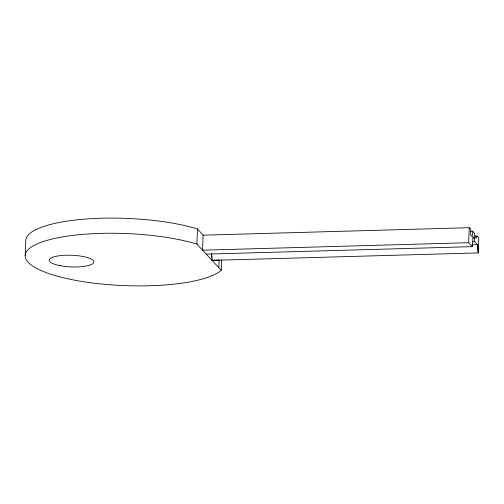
<?xml version="1.0" encoding="UTF-8"?>
<svg xmlns="http://www.w3.org/2000/svg" width="504" height="504" viewBox="0 0 504 504"><rect width="100%" height="100%" fill="white"/><g stroke="black" fill="none" stroke-linecap="round" stroke-linejoin="round"><path stroke-width="0.76" d="M25.2 255.421L25.811 240.282A100.013 26.057 2.3 0 1 88.943 218.812A100.013 26.057 2.3 0 1 197.505 228.974L203.137 235.173L202.539 250.186L468.67 242.701L472.336 246.651L206.205 254.129L196.894 244.112L197.505 228.974M212.115 259.075L212.064 260.379L221.243 270.308A100.013 26.057 2.3 0 1 81.472 281.389A100.013 26.057 2.3 0 1 44.169 241.252A100.013 26.057 2.3 0 1 196.894 244.112M218.818 267.649L219.127 259.957L212.064 260.379L206.205 254.129M221.243 270.308L221.666 259.711M468.67 242.701L469.268 227.695L203.137 235.173M211.951 257.538L211.548 253.695L212.064 260.379L478.195 252.901L478.8 237.775L477.099 235.985L474.743 236.048M472.336 246.651L472.909 238.354L473.432 236.937L474.245 237.806L474.749 241.7L477.515 244.673L478.252 251.376M470.295 231.26L472.645 231.191L472.223 236.754L470.704 235.122L470.774 229.314L469.268 227.695M477.099 235.985L475.99 238.411L474.951 237.289L474.579 233.276L472.645 231.191M472.676 237.85L474.245 237.806M472.399 241.769L474.749 241.7M472.021 244.831L477.515 244.673L478.195 252.901M60.07 265.646A22.365 5.827 2.3 0 0 93.895 262.004A22.365 5.827 2.3 0 0 60.682 255.572A22.365 5.827 2.3 0 0 60.07 265.646"/></g></svg>
